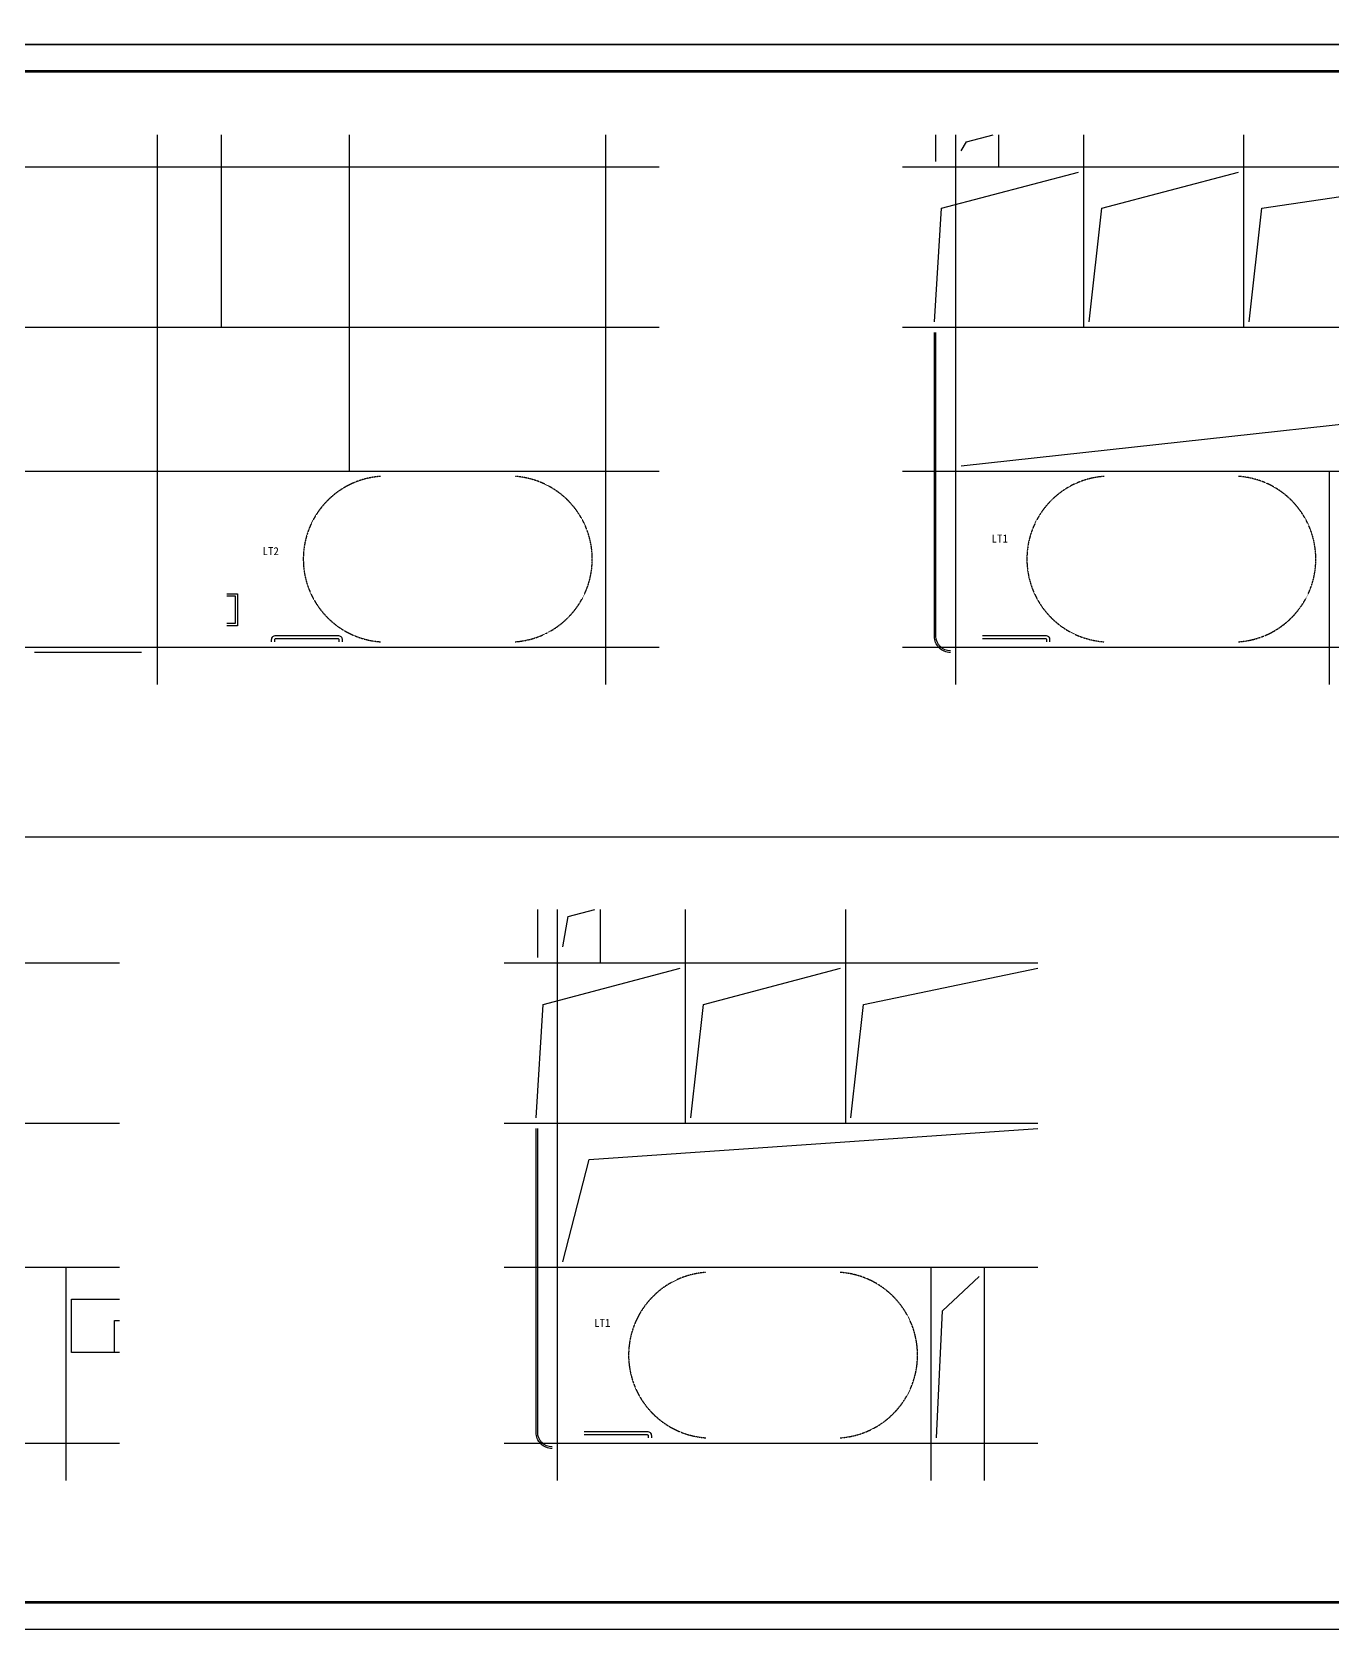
# Model space of a CAD drawing. Extents: x -737978 to 768813, y -372247 to 1140308.
# Drawn here: x 214220 to 238575, y -268610 to -238672 of the extents above; entities that cross this region are included whole.
import ezdxf

# ---------------------------------------------------------------- set-up
doc = ezdxf.new("R2010")
doc.units = 0
doc.header["$LTSCALE"] = 10
doc.header["$MEASUREMENT"] = 0
doc.linetypes.add('DASH', pattern=[0.35, 0.25, -0.1])
doc.linetypes.add('DOTE', pattern=[2.42, 2, -0.2, 0.02, -0.2])
doc.layers.get('0').update_dxf_attribs({"linetype": 'CONTINUOUS'})
for name, color, linetype in [('0-外部构件', 6, 'CONTINUOUS'), ('A-FURN', 247, 'CONTINUOUS'), ('C-B', 7, 'CONTINUOUS'), ('DIM_LEAD', 3, 'CONTINUOUS'), ('DOTE', 1, 'DOTE'), ('J-粉刷线', 8, 'CONTINUOUS'), ('PUB_TITLE', 4, 'CONTINUOUS'), ('STAIR', 2, 'CONTINUOUS')]:
    doc.layers.add(name, color=color, linetype=linetype)
doc.styles.add('_TCH_DYN', font='')
doc.styles.get('_TCH_DYN').set_extended_font_data('SimSun')

msp = doc.modelspace()

# ---------------------------------------------------------------- linework, layer by layer
msp.add_lwpolyline([(216269.6, -250303.4), (214269.6, -250303.4)])
at = {"layer": '0-外部构件'}
for points in [[(231155.3, -241103.4), (231155.3, -240603.4)], [(223693.7, -256024.6), (223693.7, -255124.6)]]:
    msp.add_lwpolyline(points, dxfattribs=at)
for points in [[(231425.3, -250303.4), (231425.3, -250303.4, -0.4142136), (231125.3, -250003.4), (231125.3, -244303.4)], [(231425.3, -250273.4, -0.4142136), (231155.3, -250003.4), (231155.3, -244303.4)], [(223963.7, -265224.6), (223963.7, -265224.6, -0.4142136), (223663.7, -264924.6), (223663.7, -259224.6)], [(223963.7, -265194.6, -0.4142136), (223693.7, -264924.6), (223693.7, -259224.6)]]:
    msp.add_lwpolyline(points, format="xyb", dxfattribs=at)
at = {"layer": 'A-FURN'}
for points in [[(214959.2, -263424.6), (214959.2, -262424.6), (215859.2, -262424.6)], [(215859.2, -263424.6), (215768.2, -263424.6), (215768.2, -262824.6), (215859.2, -262824.6)], [(215768.2, -263424.6), (214959.2, -263424.6)], [(215859.2, -263424.6), (215768.2, -263424.6)]]:
    msp.add_lwpolyline(points, dxfattribs=at)
at = {"layer": 'C-B'}
for points in [[(217869.6, -249203.4), (218069.6, -249203.4), (218069.6, -249803.4), (217869.6, -249803.4)], [(217869.6, -249243.4), (218029.6, -249243.4), (218029.6, -249763.4), (217869.6, -249763.4)]]:
    msp.add_lwpolyline(points, dxfattribs=at)
at = {"layer": 'C-B', "color": 8, "linetype": 'DASH'}
for centre, start, end in [((220856.7, -248553.4), 93.9545, 266.04769), ((223162.5, -248553.4), 273.95231, 86.0455), ((234412.4, -248553.4), 93.9545, 266.04769), ((236718.1, -248553.4), 273.95231, 86.0455), ((226950.8, -263474.6), 93.9545, 266.04769), ((229256.5, -263474.6), 273.95231, 86.0455)]:
    msp.add_arc(centre, 1553.7, start, end, dxfattribs=at)
at = {"layer": 'DOTE'}
for p, q in [((216569.6, -250903.4), (216569.6, -240603.4)), ((217769.6, -244203.4), (217769.6, -240603.4)), ((220169.6, -246903.4), (220169.6, -240603.4)), ((224969.6, -250903.4), (224969.6, -240603.4)), ((231525.3, -250903.4), (231525.3, -240603.4)), ((233925.3, -244203.4), (233925.3, -240603.4)), ((236925.3, -244203.4), (236925.3, -240603.4)), ((205169.6, -241203.4), (225969.6, -241203.4)), ((230525.3, -241203.4), (251325.3, -241203.4)), ((205169.6, -244203.4), (225969.6, -244203.4)), ((230525.3, -244203.4), (251325.3, -244203.4)), ((205169.6, -246903.4), (225969.6, -246903.4)), ((230525.3, -246903.4), (251325.3, -246903.4)), ((238525.3, -250903.4), (238525.3, -246903.4)), ((205169.6, -250203.4), (225969.6, -250203.4)), ((230525.3, -250203.4), (251325.3, -250203.4)), ((224063.7, -265824.6), (224063.7, -255124.6)), ((226463.7, -259124.6), (226463.7, -255124.6)), ((229463.7, -259124.6), (229463.7, -255124.6)), ((205859.2, -256124.6), (215859.2, -256124.6)), ((223063.7, -256124.6), (233063.7, -256124.6)), ((205859.2, -259124.6), (215859.2, -259124.6)), ((223063.7, -259124.6), (233063.7, -259124.6)), ((205859.2, -261824.6), (215859.2, -261824.6)), ((214859.2, -265824.6), (214859.2, -261824.6)), ((223063.7, -261824.6), (233063.7, -261824.6)), ((231063.7, -265824.6), (231063.7, -261824.6)), ((232063.7, -265824.6), (232063.7, -261824.6)), ((205859.2, -265124.6), (215859.2, -265124.6)), ((223063.7, -265124.6), (233063.7, -265124.6))]:
    msp.add_line(p, q, dxfattribs=at)
for points in [[(232325.3, -240603.4), (232325.3, -241203.4)], [(224863.7, -255124.6), (224863.7, -256124.6)]]:
    msp.add_lwpolyline(points, dxfattribs=at)
at = {"layer": 'J-粉刷线'}
for points in [[(231625.3, -240903.4), (231726.8, -240733.1), (232225.3, -240603.4)], [(231125.3, -244103.4), (231260.9, -241978.5), (233825.3, -241303.4)], [(234025.3, -244103.4), (234260.9, -241978.5), (236825.3, -241303.4)], [(237024.1, -244103.4), (237259.6, -241978.5), (241825.3, -241303.4)], [(231625.3, -246803.4), (244047.5, -245445.9), (245425.3, -241778.4)], [(224163.7, -255824.6), (224265.2, -255254.3), (224763.7, -255124.6)], [(223663.7, -259024.6), (223799.3, -256899.7), (226363.7, -256224.6)], [(226563.7, -259024.6), (226799.3, -256899.7), (229363.7, -256224.6)], [(229562.5, -259024.6), (229798, -256899.7), (233063.7, -256224.6)], [(224163.7, -261724.6), (224656.4, -259810.7), (233063.7, -259224.6)], [(231163.7, -265024.6), (231278.6, -262641.6), (231963.7, -262003.6)]]:
    msp.add_lwpolyline(points, dxfattribs=at)
at = {"layer": 'PUB_TITLE'}
for points in [[(190124.9, -238909.7), (263674.9, -238909.7), (263674.9, -209209.7), (190124.9, -209209.7)], [(200624.9, -268609.7), (263674.9, -268609.7), (263674.9, -238909.7), (200624.9, -238909.7)]]:
    msp.add_lwpolyline(points, close=True, dxfattribs=at)
at = {"layer": 'PUB_TITLE', "const_width": 50}
msp.add_lwpolyline([(201874.9, -268109.7), (263174.9, -268109.7), (263174.9, -239409.7), (201874.9, -239409.7)], close=True, dxfattribs=at)
at = {"layer": 'PUB_TITLE'}
msp.add_lwpolyline([(201874.9, -253759.7), (258874.4, -253759.7)], dxfattribs=at)
at = {"layer": 'STAIR'}
for points in [[(218709.6, -250103.4), (218709.6, -250063.4, -0.4142136), (218789.6, -249983.4), (219949.6, -249983.4, -0.4142136), (220029.6, -250063.4), (220029.6, -250103.4)], [(218769.6, -250103.4), (218769.6, -250063.4, -0.4142136), (218789.6, -250043.4), (219949.6, -250043.4, -0.4142136), (219969.6, -250063.4), (219969.6, -250103.4)], [(232025.3, -249983.4), (233205.3, -249983.4, -0.4142136), (233285.3, -250063.4), (233285.3, -250103.4)], [(232025.3, -250043.4), (233205.3, -250043.4, -0.4142136), (233225.3, -250063.4), (233225.3, -250103.4)], [(224563.7, -264904.6), (225743.7, -264904.6, -0.4142136), (225823.7, -264984.6), (225823.7, -265024.6)], [(224563.7, -264964.6), (225743.7, -264964.6, -0.4142136), (225763.7, -264984.6), (225763.7, -265024.6)]]:
    msp.add_lwpolyline(points, format="xyb", dxfattribs=at)

# ---------------------------------------------------------------- texts
at = {"layer": 'DIM_LEAD', "color": 0, "linetype": 'Continuous', "style": '_TCH_DYN'}
for s, p in [('LT1', (232197, -248242.7)), ('LT2', (218539.3, -248479.9)), ('LT1', (224750.9, -262945))]:
    msp.add_text(s, height=150, dxfattribs=at).set_placement(p)

doc.saveas('drawing.dxf')
